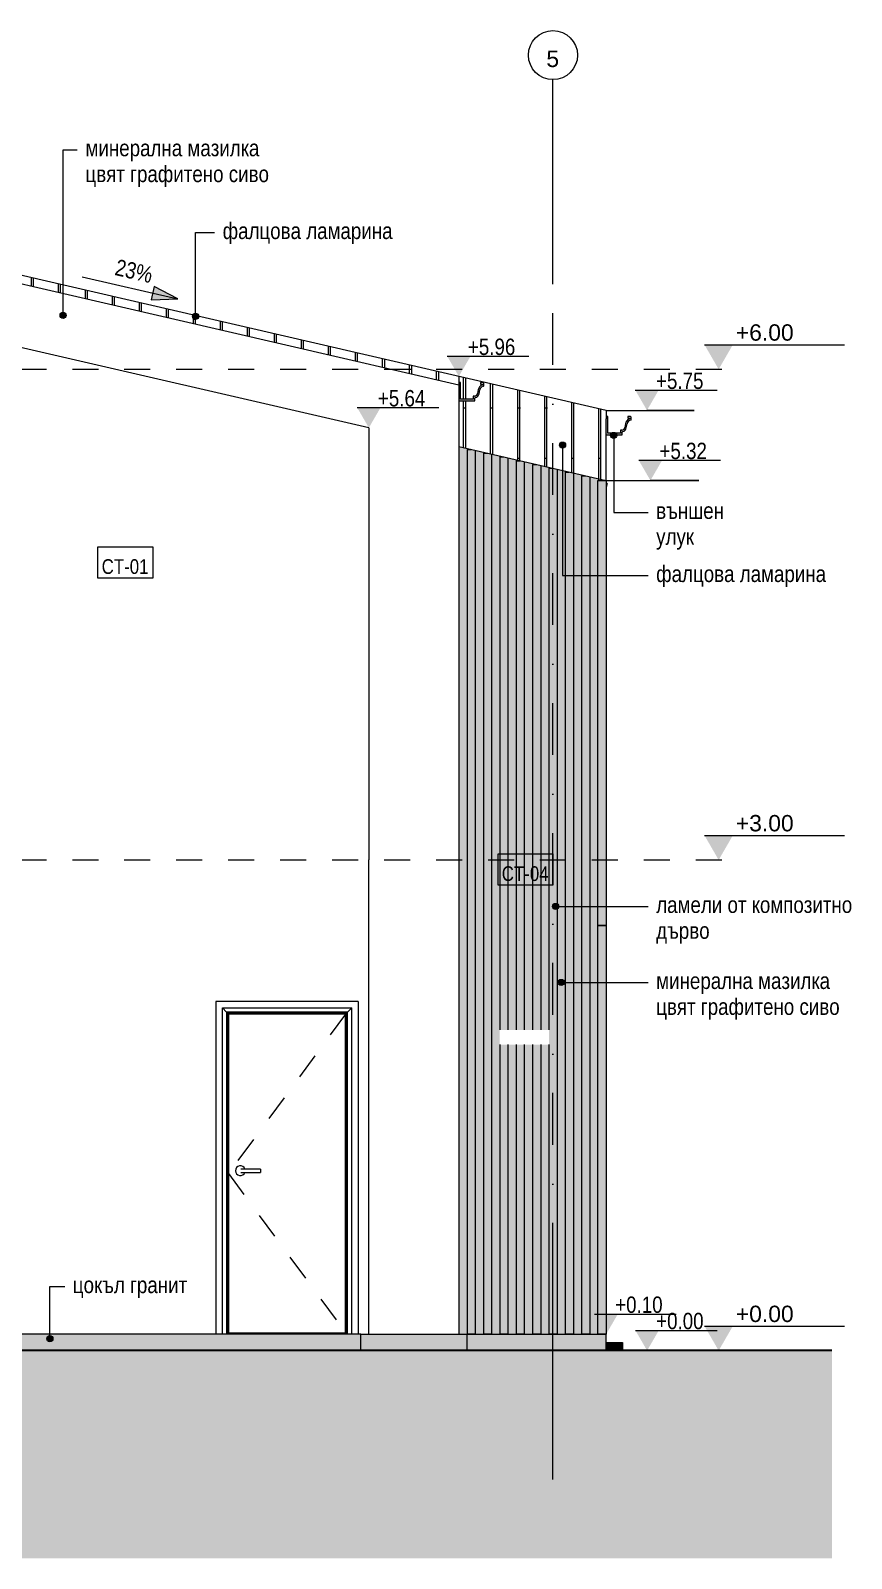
# Model space of a CAD drawing. Header units: centimetres. Extents: x 17 to 1954, y -127 to 807.
# Drawn here: x 1452 to 1954, y -127 to 807 of the extents above; entities that cross this region are included whole.
import ezdxf

# ---------------------------------------------------------------- set-up
doc = ezdxf.new("R2010")
doc.units = ezdxf.units.CM
doc.linetypes.add('Dash', pattern=[31.75, 15.875, -15.875])
doc.linetypes.add('Dash dot', pattern=[79.375, 31.75, -23.8125, 0, -23.8125])
for name, color, linetype, lineweight in [('A-ANNO-NOTE', 7, 'Continuous', 9), ('A-DETL-GENF', 7, 'Continuous', 9), ('A-DETL-MBND', 7, 'Continuous', 9), ('A-DOOR', 7, 'Continuous', 9), ('A-DOOR-FRAM', 7, 'Continuous', 15), ('A-FLOR', 7, 'Continuous', 9), ('A-FLOR-LEVL', 7, 'Continuous', 9), ('A-FLOR-PATT', 7, 'Continuous', 9), ('A-GLAZ-CWMG', 7, 'Continuous', 9), ('A-ROOF', 7, 'Continuous', 9), ('A-ROOF-OTLN', 7, 'Continuous', 9), ('A-ROOF-PATT', 7, 'Continuous', 9), ('A-WALL', 7, 'Continuous', 9), ('A-WALL-IDEN', 7, 'Continuous', 9), ('A-WALL-PATT', 7, 'Continuous', 9), ('G-ANNO-DIMS', 7, 'Continuous', 9), ('G-ANNO-TEXT', 7, 'Continuous', 9), ('S-GRID', 7, 'Continuous', 9), ('S-GRID-IDEN', 7, 'Continuous', 9)]:
    doc.layers.add(name, color=color, linetype=linetype, lineweight=lineweight)
doc.layers.add('A-DETL', color=7, linetype='Continuous', lineweight=9, true_color=0x008000)
doc.styles.add('Arial', font='arial.ttf', dxfattribs={"height": 10})
doc.styles.add('Arial Narrow', font='ARIALN.TTF', dxfattribs={"height": 10})
doc.styles.add('Arial Narrow_1', font='ARIALN.TTF', dxfattribs={"height": 9})
doc.styles.add('Arial Narrow_2', font='ARIALN.TTF', dxfattribs={"height": 10})
pattern_1 = [(0, (16.51, 600), (16.51, 30.709), [0.8382, -15.672]), (90, (0, 600), (-16.51, 30.709), [30.709, 0]), (90, (1.27, 600), (-16.51, 30.709), [30.709, 0])]
pattern_2 = [(0, (1816.1, 300), (16.51, 30.709), [0.8382, -15.672]), (90, (1799.59, 300), (-16.51, 30.709), [30.709, 0]), (90, (1800.86, 300), (-16.51, 30.709), [30.709, 0])]

# ---------------------------------------------------------------- blocks, each defined once
blk = doc.blocks.new('Rectangular Mullion - TEC_LAMEL-1774102-ЮГ')
at = {"layer": 'A-GLAZ-CWMG', "true_color": 0xcfc6ba}
blk.add_hatch(color=9, dxfattribs=at).paths.add_polyline_path([(1792.77, 10), (1794.14, 10), (1794.14, 271.5), (1789.14, 271.5), (1789.14, 10)])
at = {"layer": 'A-GLAZ-CWMG'}
for p, q in [((1789.14, 271.5), (1789.14, 10)), ((1794.14, 271.5), (1794.14, 10)), ((1794.14, 10), (1789.14, 10))]:
    blk.add_line(p, q, dxfattribs=at)
blk = doc.blocks.new('Rectangular Mullion - TEC_LAMEL-V14-ЮГ')
at = {"layer": 'A-GLAZ-CWMG', "true_color": 0xcfc6ba}
blk.add_hatch(color=9, dxfattribs=at).paths.add_polyline_path([(1769.14, 10), (1774.14, 10), (1774.14, 271.5), (1769.14, 271.5), (1769.14, 14.49)])
at = {"layer": 'A-GLAZ-CWMG'}
for p, q in [((1769.14, 271.5), (1769.14, 196.07)), ((1774.14, 271.5), (1774.14, 10)), ((1769.14, 187.07), (1769.14, 10)), ((1774.14, 10), (1769.14, 10))]:
    blk.add_line(p, q, dxfattribs=at)
blk = doc.blocks.new('Rectangular Mullion - TEC_LAMEL-V15-ЮГ')
at = {"layer": 'A-GLAZ-CWMG', "true_color": 0xcfc6ba}
h = blk.add_hatch(color=9, dxfattribs=at)
h.paths.add_polyline_path([(1762.91, 10), (1764.14, 10), (1764.14, 187.07), (1759.14, 187.07), (1759.14, 10)])
h.paths.add_polyline_path([(1762.91, 196.07), (1764.14, 196.07), (1764.14, 271.5), (1759.14, 271.5), (1759.14, 196.07)])
at = {"layer": 'A-GLAZ-CWMG'}
for p, q in [((1759.14, 271.5), (1759.14, 196.07)), ((1764.14, 271.5), (1764.14, 196.07)), ((1759.14, 187.07), (1759.14, 10)), ((1764.14, 187.07), (1764.14, 10)), ((1764.14, 10), (1759.14, 10))]:
    blk.add_line(p, q, dxfattribs=at)
blk = doc.blocks.new('Rectangular Mullion - TEC_LAMEL-2372546-ЮГ')
at = {"layer": 'A-GLAZ-CWMG', "true_color": 0xcfc6ba}
blk.add_hatch(color=9, dxfattribs=at).paths.add_polyline_path([(1794.14, 271.5), (1794.14, 534.31), (1791.64, 534.89), (1789.14, 534.89), (1789.14, 271.5), (1792.77, 271.5)])
at = {"layer": 'A-GLAZ-CWMG'}
for p, q in [((1789.14, 534.89), (1791.64, 534.89)), ((1789.14, 534.89), (1789.14, 271.5)), ((1794.14, 534.31), (1794.14, 271.5))]:
    blk.add_line(p, q, dxfattribs=at)
blk = doc.blocks.new('Rectangular Mullion - TEC_LAMEL-2372547-ЮГ')
at = {"layer": 'A-GLAZ-CWMG', "true_color": 0xcfc6ba}
blk.add_hatch(color=9, dxfattribs=at).paths.add_polyline_path([(1779.14, 271.5), (1784.14, 271.5), (1784.14, 536.62), (1781.64, 537.19), (1779.14, 537.19), (1779.14, 281.85)])
at = {"layer": 'A-GLAZ-CWMG'}
for p, q in [((1779.14, 537.19), (1781.64, 537.19)), ((1779.14, 537.19), (1779.14, 271.5)), ((1784.14, 536.62), (1784.14, 271.5))]:
    blk.add_line(p, q, dxfattribs=at)
blk = doc.blocks.new('Rectangular Mullion - TEC_LAMEL-2372548-ЮГ')
at = {"layer": 'A-GLAZ-CWMG', "true_color": 0xcfc6ba}
blk.add_hatch(color=9, dxfattribs=at).paths.add_polyline_path([(1769.14, 271.5), (1774.14, 271.5), (1774.14, 538.93), (1771.64, 539.5), (1769.14, 539.5), (1769.14, 281.85)])
at = {"layer": 'A-GLAZ-CWMG'}
for p, q in [((1769.14, 539.5), (1771.64, 539.5)), ((1769.14, 539.5), (1769.14, 271.5)), ((1774.14, 538.93), (1774.14, 271.5))]:
    blk.add_line(p, q, dxfattribs=at)
blk = doc.blocks.new('Rectangular Mullion - TEC_LAMEL-2372549-ЮГ')
at = {"layer": 'A-GLAZ-CWMG', "true_color": 0xcfc6ba}
blk.add_hatch(color=9, dxfattribs=at).paths.add_polyline_path([(1759.14, 271.5), (1764.14, 271.5), (1764.14, 541.23), (1761.64, 541.81), (1759.14, 541.81), (1759.14, 273.99)])
at = {"layer": 'A-GLAZ-CWMG'}
for p, q in [((1759.14, 541.81), (1761.64, 541.81)), ((1759.14, 541.81), (1759.14, 271.5)), ((1764.14, 541.23), (1764.14, 271.5))]:
    blk.add_line(p, q, dxfattribs=at)
blk = doc.blocks.new('Rectangular Mullion - TEC_LAMEL-2372550-ЮГ')
at = {"layer": 'A-GLAZ-CWMG', "true_color": 0xcfc6ba}
blk.add_hatch(color=9, dxfattribs=at).paths.add_polyline_path([(1749.14, 271.5), (1754.14, 271.5), (1754.14, 543.54), (1751.64, 544.12), (1749.14, 544.12), (1749.14, 273.99)])
at = {"layer": 'A-GLAZ-CWMG'}
for p, q in [((1749.14, 544.12), (1751.64, 544.12)), ((1749.14, 544.12), (1749.14, 271.5)), ((1754.14, 543.54), (1754.14, 271.5))]:
    blk.add_line(p, q, dxfattribs=at)
blk = doc.blocks.new('Rectangular Mullion - TEC_LAMEL-2372551-ЮГ')
at = {"layer": 'A-GLAZ-CWMG', "true_color": 0xcfc6ba}
blk.add_hatch(color=9, dxfattribs=at).paths.add_polyline_path([(1739.14, 271.5), (1744.14, 271.5), (1744.14, 545.85), (1741.64, 546.43), (1739.14, 546.43), (1739.14, 281.85)])
at = {"layer": 'A-GLAZ-CWMG'}
for p, q in [((1739.14, 546.43), (1741.64, 546.43)), ((1739.14, 546.43), (1739.14, 271.5)), ((1744.14, 545.85), (1744.14, 271.5))]:
    blk.add_line(p, q, dxfattribs=at)
blk = doc.blocks.new('Rectangular Mullion - TEC_LAMEL-2372552-ЮГ')
at = {"layer": 'A-GLAZ-CWMG', "true_color": 0xcfc6ba}
blk.add_hatch(color=9, dxfattribs=at).paths.add_polyline_path([(1734.14, 271.5), (1734.14, 548.16), (1731.64, 548.74), (1729.14, 548.74), (1729.14, 271.5), (1733.05, 271.5)])
at = {"layer": 'A-GLAZ-CWMG'}
for p, q in [((1729.14, 548.74), (1731.64, 548.74)), ((1729.14, 548.74), (1729.14, 271.5)), ((1734.14, 548.16), (1734.14, 271.5))]:
    blk.add_line(p, q, dxfattribs=at)
blk = doc.blocks.new('TEC_DOOR-INT - 80x200-2358331-ЮГ')
at = {"layer": 'A-DOOR'}
for p, q in [((1565.64, 213.5), (1565.64, 10)), ((1652.64, 213.5), (1565.64, 213.5)), ((1569.64, 10), (1569.64, 209.5)), ((1569.64, 209.5), (1648.64, 209.5)), ((1572.24, 206.9), (1569.64, 209.5)), ((1572.24, 206.9), (1572.24, 10)), ((1646.04, 206.9), (1572.24, 206.9)), ((1572.64, 206.5), (1572.64, 10)), ((1645.64, 206.5), (1572.64, 206.5)), ((1645.64, 10), (1645.64, 206.5)), ((1648.64, 209.5), (1646.04, 206.9)), ((1646.04, 10), (1646.04, 206.9)), ((1648.64, 10), (1648.64, 209.5)), ((1652.64, 213.5), (1652.64, 10)), ((1592.84, 111), (1582.34, 111)), ((1582.34, 109), (1592.84, 109)), ((1592.84, 111), (1592.84, 110)), ((1592.84, 110), (1592.84, 109))]:
    blk.add_line(p, q, dxfattribs=at)
at = {"layer": 'A-DOOR', "linetype": 'Dash'}
for p, q in [((1644.94, 205.8), (1573.34, 108.3)), ((1573.34, 108.3), (1644.94, 10.8))]:
    blk.add_line(p, q, dxfattribs=at)
at = {"layer": 'A-DOOR', "lineweight": 15}
for p, q in [((1573.34, 205.8), (1573.34, 10.8)), ((1644.94, 205.8), (1573.34, 205.8)), ((1644.94, 10.8), (1644.94, 205.8)), ((1573.34, 10.8), (1644.94, 10.8))]:
    blk.add_line(p, q, dxfattribs=at)
at = {"layer": 'A-DOOR', "flags": 128}
for points in [[(1582.34, 111), (1582.28, 111), (1582.22, 111), (1582.16, 111), (1582.1, 111), (1582.05, 111), (1581.99, 111), (1581.93, 111), (1581.87, 111), (1581.82, 111), (1581.76, 111), (1581.7, 111), (1581.65, 111), (1581.6, 111), (1581.55, 111), (1581.5, 111), (1581.45, 111), (1581.4, 111), (1581.35, 111), (1581.31, 111), (1581.27, 111), (1581.23, 111), (1581.19, 111), (1581.15, 111), (1581.11, 111), (1581.08, 111), (1581.05, 111), (1581.02, 111), (1580.99, 111), (1580.97, 111), (1580.95, 111), (1580.92, 111), (1580.91, 111), (1580.89, 111), (1580.88, 111), (1580.87, 111), (1580.86, 111), (1580.85, 111), (1580.85, 111), (1580.84, 111)], [(1580.84, 109), (1580.84, 109), (1580.85, 109), (1580.85, 109), (1580.86, 109), (1580.87, 109), (1580.89, 109), (1580.9, 109), (1580.92, 109), (1580.94, 109), (1580.96, 109), (1580.99, 109), (1581.01, 109), (1581.04, 109), (1581.07, 109), (1581.11, 109), (1581.14, 109), (1581.18, 109), (1581.22, 109), (1581.26, 109), (1581.3, 109), (1581.34, 109), (1581.39, 109), (1581.43, 109), (1581.48, 109), (1581.53, 109), (1581.58, 109), (1581.64, 109), (1581.69, 109), (1581.74, 109), (1581.8, 109), (1581.86, 109), (1581.91, 109), (1581.97, 109), (1582.03, 109), (1582.09, 109), (1582.15, 109), (1582.21, 109), (1582.27, 109), (1582.33, 109), (1582.34, 109)]]:
    blk.add_lwpolyline(points, dxfattribs=at)
at = {"layer": 'A-DOOR'}
for start, end in [(19.63434, 180), (180, 340.43675)]:
    blk.add_arc((1580.59, 110), 3, start, end, dxfattribs=at)
for points, knots in [([(1572.64, 206.5), (1572.64, 206.51), (1572.61, 206.53), (1572.56, 206.58), (1572.5, 206.64), (1572.4, 206.74), (1572.3, 206.85), (1572.24, 206.9)], [-1, -1, -1, -1, -0.75, -0.625, -0.5, -0.25, 0, 0, 0, 0]), ([(1646.04, 206.9), (1645.99, 206.85), (1645.89, 206.75), (1645.79, 206.64), (1645.72, 206.58), (1645.67, 206.53), (1645.65, 206.51), (1645.64, 206.5)], [0, 0, 0, 0, 0.25, 0.5, 0.625, 0.75, 1, 1, 1, 1])]:
    blk.add_open_spline(points, degree=3, knots=knots, dxfattribs=at)
at = {"layer": 'A-DOOR-FRAM'}
for p, q in [((1573.14, 206), (1573.14, 10)), ((1645.14, 206), (1573.14, 206)), ((1645.14, 206), (1645.14, 10)), ((1575.04, 10), (1575.04, 10.8)), ((1643.24, 10.8), (1643.24, 10))]:
    blk.add_line(p, q, dxfattribs=at)
blk = doc.blocks.new('Rectangular Mullion - TEC_LAMEL-2472078-ЮГ')
at = {"layer": 'A-GLAZ-CWMG', "true_color": 0xcfc6ba}
blk.add_hatch(color=9, dxfattribs=at).paths.add_polyline_path([(1804.14, 527.68), (1804.71, 530.12), (1804.14, 530.25), (1804.14, 529.56)])
at = {"layer": 'A-GLAZ-CWMG'}
for q in [(1804.14, 530.25), (1804.14, 527.68)]:
    blk.add_line((1804.71, 530.12), q, dxfattribs=at)
blk = doc.blocks.new('Rectangular Mullion - TEC_LAMEL-V16-ЮГ')
at = {"layer": 'A-GLAZ-CWMG', "true_color": 0xcfc6ba}
blk.add_hatch(color=9, dxfattribs=at).paths.add_polyline_path([(1719.14, 10), (1724.14, 10), (1724.14, 271.5), (1719.14, 271.5), (1719.14, 14.49)])
at = {"layer": 'A-GLAZ-CWMG'}
for p, q in [((1719.14, 271.5), (1719.14, 10)), ((1724.14, 271.5), (1724.14, 10)), ((1724.14, 10), (1719.14, 10))]:
    blk.add_line(p, q, dxfattribs=at)
blk = doc.blocks.new('Rectangular Mullion - TEC_LAMEL-2372553-ЮГ')
at = {"layer": 'A-GLAZ-CWMG', "true_color": 0xcfc6ba}
blk.add_hatch(color=9, dxfattribs=at).paths.add_polyline_path([(1719.14, 271.5), (1724.14, 271.5), (1724.14, 550.47), (1721.64, 551.05), (1719.14, 551.05), (1719.14, 281.85)])
at = {"layer": 'A-GLAZ-CWMG'}
for p, q in [((1719.14, 551.05), (1721.64, 551.05)), ((1719.14, 551.05), (1719.14, 271.5)), ((1724.14, 550.47), (1724.14, 271.5))]:
    blk.add_line(p, q, dxfattribs=at)
blk = doc.blocks.new('Rectangular Mullion - TEC_LAMEL-2326023-ЮГ')
at = {"layer": 'A-GLAZ-CWMG', "true_color": 0xcfc6ba}
blk.add_hatch(color=9, dxfattribs=at).paths.add_polyline_path([(1800.24, 10), (1804.14, 10), (1804.14, 260), (1799.14, 260), (1799.14, 10)])
at = {"layer": 'A-GLAZ-CWMG'}
for p, q in [((1799.14, 260), (1804.14, 260)), ((1799.14, 10), (1799.14, 260)), ((1804.14, 260), (1804.14, 10)), ((1804.14, 10), (1799.14, 10))]:
    blk.add_line(p, q, dxfattribs=at)
blk = doc.blocks.new('Rectangular Mullion - TEC_LAMEL-2372659-ЮГ')
at = {"layer": 'A-GLAZ-CWMG', "true_color": 0xcfc6ba}
blk.add_hatch(color=9, dxfattribs=at).paths.add_polyline_path([(1804.14, 260), (1804.14, 532), (1799.14, 532), (1799.14, 260), (1800.24, 260)])
at = {"layer": 'A-GLAZ-CWMG'}
for p, q in [((1799.14, 260), (1799.14, 532)), ((1804.14, 532), (1804.14, 260)), ((1804.14, 260), (1799.14, 260))]:
    blk.add_line(p, q, dxfattribs=at)
blk = doc.blocks.new('Walls 1 - Walls 1-2437727-ЮГ')
at = {"layer": 'A-WALL-PATT', "true_color": 0xebebeb}
blk.add_hatch(color=7, dxfattribs=at).paths.add_polyline_path([(1719.14, 0), (1719.14, 10), (1654.14, 10), (1654.14, 0), (1718.12, 0)])
at = {"layer": 'A-WALL'}
for p, q in [((1654.14, 10), (1719.14, 10)), ((1654.14, 0), (1654.14, 10)), ((1719.14, 0), (1719.14, 10))]:
    blk.add_line(p, q, dxfattribs=at)
blk = doc.blocks.new('Level - w_ name-271244-ЮГ')
at = {"layer": 'A-FLOR-LEVL'}
blk.add_hatch(color=256, dxfattribs=at).paths.add_polyline_path([(1864.24, 15), (1881.56, 15), (1872.9, 0)])
blk.add_line((1864.24, 15), (1949.82, 15), dxfattribs=at)
blk = doc.blocks.new('Grid - TEC_GRID_CIRCLE-145857-ЮГ')
at = {"layer": 'S-GRID-IDEN'}
blk.add_circle((696.64, 792.09), 15, dxfattribs=at)
blk = doc.blocks.new('Spot Elevations - ELEVATION_PROJECT-150941-ЮГ')
at = {"layer": 'A-ANNO-NOTE'}
blk.add_hatch(color=256, dxfattribs=at).paths.add_polyline_path([(772.59, 642.39), (786.9, 642.39), (779.74, 630)])
blk.add_line((772.59, 642.39), (822.59, 642.39), dxfattribs=at)

msp = doc.modelspace()

# ---------------------------------------------------------------- hatches: boundary and pattern name
at = {"layer": 'A-DETL-GENF'}
h = msp.add_hatch(dxfattribs=at)
h.set_pattern_fill('FP3_42', color=256, style=0, pattern_type=2)
h.set_pattern_definition([(0, (1749.77, 0), (19.05, 19.05), [19.05, -19.05]), (0, (1749.77, 7.144), (19.05, 19.05), [19.05, -19.05]), (0, (1749.77, 14.287), (19.05, 19.05), [19.05, -19.05]), (90, (1752.151, 16.669), (-19.05, 19.05), [19.05, -19.05]), (90, (1759.295, 16.669), (-19.05, 19.05), [19.05, -19.05]), (90, (1766.438, 16.669), (-19.05, 19.05), [19.05, -19.05])])
h.paths.add_polyline_path([(30.95, -127.06), (1942.08, -127.06), (1942.08, 0), (30.95, 0), (30.95, -1.24)])
at = {"layer": 'A-FLOR-PATT', "lineweight": 5, "true_color": 0xebebeb}
msp.add_hatch(color=7, dxfattribs=at).paths.add_polyline_path([(1804.14, 0), (1814.14, 0), (1814.14, 5), (1804.14, 5)])
at = {"layer": 'A-ROOF-PATT', "true_color": 0x8b8b8b}
h = msp.add_hatch(dxfattribs=at)
h.set_pattern_fill('FP3_32', color=252, style=0, pattern_type=2)
h.set_pattern_definition(pattern_1)
h.paths.add_polyline_path([(1714.14, 590.52), (1714.14, 595.66), (1324.14, 685.69), (1324.14, 680.56), (1703.19, 593.05)])
h = msp.add_hatch(dxfattribs=at)
h.set_pattern_fill('FP3_32', color=252, style=0, pattern_type=2)
h.set_pattern_definition(pattern_1)
h.paths.add_polyline_path([(1804.14, 569.75), (1804.14, 574.88), (1714.14, 595.66), (1714.14, 591.85), (1715.14, 591.85), (1715.14, 590.29), (1726.05, 587.78), (1726.29, 588.54), (1726.62, 589.13), (1727.14, 589.73), (1727.66, 590.16), (1728.38, 590.52), (1728.38, 590.85), (1727.43, 590.85), (1727.43, 591.85), (1729.19, 591.84), (1729.38, 591.59), (1729.38, 589.9), (1729.18, 589.7), (1728.38, 589.4), (1727.85, 589.02), (1727.42, 588.54), (1727.14, 588.02), (1727.02, 587.55), (1792.77, 572.37)])
at = {"layer": 'A-ROOF-PATT', "true_color": 0xc0c0c0}
msp.add_hatch(color=9, dxfattribs=at).paths.add_polyline_path([(1723.78, 580.66), (1723.98, 580.86), (1724.01, 582.49), (1724.18, 582.66), (1724.91, 582.89), (1725.5, 583.25), (1725.97, 583.76), (1726.3, 584.36), (1726.47, 585.02), (1727.14, 588.02), (1727.47, 588.62), (1727.95, 589.13), (1728.53, 589.49), (1729.18, 589.7), (1729.38, 589.9), (1729.38, 591.59), (1729.12, 591.85), (1727.43, 591.85), (1727.43, 590.85), (1728.38, 590.85), (1728.38, 590.51), (1727.66, 590.16), (1727.04, 589.65), (1726.54, 589.02), (1726.18, 588.31), (1725.98, 587.53), (1725.39, 584.77), (1725.2, 584.4), (1724.92, 584.08), (1724.58, 583.84), (1724.18, 583.69), (1723.76, 583.63), (1722.98, 583.63), (1722.98, 581.66), (1715.14, 581.66), (1715.14, 591.85), (1714.14, 591.85), (1714.14, 580.66)])
at = {"layer": 'A-ROOF-PATT', "lineweight": 5, "true_color": 0xc0c0c0}
msp.add_hatch(color=9, dxfattribs=at).paths.add_polyline_path([(1813.78, 559.88), (1813.98, 560.08), (1814.01, 561.72), (1814.18, 561.88), (1814.91, 562.11), (1815.5, 562.48), (1815.97, 562.98), (1816.3, 563.58), (1816.62, 564.95), (1817.14, 567.24), (1817.47, 567.85), (1817.95, 568.35), (1818.53, 568.71), (1819.18, 568.92), (1819.38, 569.12), (1819.38, 570.81), (1819.12, 571.07), (1817.43, 571.07), (1817.43, 570.07), (1818.38, 570.07), (1818.38, 569.74), (1817.66, 569.38), (1817.04, 568.87), (1816.54, 568.25), (1816.18, 567.53), (1815.98, 566.75), (1815.39, 564), (1815.2, 563.62), (1814.92, 563.3), (1814.58, 563.06), (1814.18, 562.91), (1813.76, 562.86), (1812.98, 562.86), (1812.98, 560.88), (1805.14, 560.88), (1805.14, 571.07), (1804.14, 571.07), (1804.14, 559.88), (1807.7, 559.88)])
at = {"layer": 'A-WALL-PATT', "true_color": 0x8b8b8b}
h = msp.add_hatch(dxfattribs=at)
h.set_pattern_fill('FP3_41', color=252, style=0, pattern_type=2)
h.set_pattern_definition(pattern_2)
h.paths.add_polyline_path([(1804.14, 532), (1804.14, 569.75), (1727.02, 587.55), (1726.97, 587.36), (1726.3, 584.36), (1725.97, 583.76), (1725.49, 583.25), (1724.91, 582.89), (1724.05, 582.56), (1723.98, 582.42), (1723.98, 580.86), (1723.78, 580.66), (1714.14, 580.66), (1714.14, 552.78), (1800.24, 532.9)])
h.paths.add_polyline_path([(1715.14, 581.66), (1722.98, 581.66), (1722.98, 583.63), (1724.18, 583.69), (1724.58, 583.84), (1724.92, 584.08), (1725.2, 584.4), (1725.39, 584.77), (1726.05, 587.78), (1715.14, 590.29), (1715.14, 587.83)])
at = {"layer": 'A-WALL-PATT', "true_color": 0x787878}
h = msp.add_hatch(color=8, dxfattribs=at)
h.paths.add_polyline_path([(1759.14, 300), (1759.14, 542.39), (1754.14, 543.54), (1754.14, 300)])
h.paths.add_polyline_path([(1714.14, 300), (1719.14, 300), (1719.14, 551.05), (1721.64, 551.05), (1714.14, 552.78), (1714.14, 308)])
h.paths.add_polyline_path([(1724.14, 300), (1729.14, 300), (1729.14, 548.74), (1731.64, 548.74), (1724.14, 550.47), (1724.14, 305.44)])
h.paths.add_polyline_path([(1739.14, 300), (1739.14, 546.43), (1741.64, 546.43), (1734.14, 548.16), (1734.14, 300)])
h.paths.add_polyline_path([(1744.14, 300), (1749.14, 300), (1749.14, 544.12), (1751.64, 544.12), (1744.14, 545.85), (1744.14, 313.31)])
at = {"layer": 'A-WALL-PATT', "lineweight": 5, "true_color": 0x787878}
h = msp.add_hatch(color=8, dxfattribs=at)
h.paths.add_polyline_path([(1769.14, 300), (1769.14, 539.5), (1771.64, 539.5), (1764.14, 541.23), (1764.14, 300)])
h.paths.add_polyline_path([(1774.14, 300), (1779.14, 300), (1779.14, 537.19), (1781.64, 537.19), (1774.14, 538.93), (1774.14, 313.31)])
h.paths.add_polyline_path([(1784.14, 300), (1789.14, 300), (1789.14, 534.89), (1791.64, 534.89), (1784.14, 536.62), (1784.14, 313.31)])
h.paths.add_polyline_path([(1794.14, 300), (1799.14, 300), (1799.14, 533.15), (1794.14, 534.31), (1794.14, 305.44)])
h.paths.add_polyline_path([(1759.14, 541.81), (1761.64, 541.81), (1759.14, 542.39)])
at = {"layer": 'A-WALL-PATT', "true_color": 0x8b8b8b}
h = msp.add_hatch(dxfattribs=at)
h.set_pattern_fill('FP3_41', color=252, style=0, pattern_type=2)
h.set_pattern_definition(pattern_2)
h.paths.add_polyline_path([(1804.14, 532), (1804.14, 549.93), (1799.14, 549.93), (1799.14, 532), (1800.24, 532)])
at = {"layer": 'A-WALL-PATT', "lineweight": 5, "true_color": 0x787878}
h = msp.add_hatch(color=8, dxfattribs=at)
h.paths.add_polyline_path([(1714.14, 10), (1719.14, 10), (1719.14, 300), (1714.14, 300), (1714.14, 14.49)])
h.paths.add_polyline_path([(1724.14, 10), (1729.14, 10), (1729.14, 300), (1724.14, 300), (1724.14, 14.49)])
h.paths.add_polyline_path([(1799.14, 10), (1799.14, 300), (1794.14, 300), (1794.14, 10)])
h.paths.add_polyline_path([(1789.14, 10), (1789.14, 300), (1784.14, 300), (1784.14, 10), (1785.31, 10)])
h.paths.add_polyline_path([(1734.14, 10), (1739.14, 10), (1739.14, 300), (1734.14, 300), (1734.14, 30.21)])
h.paths.add_polyline_path([(1744.14, 10), (1749.14, 10), (1749.14, 187.07), (1744.14, 187.07), (1744.14, 30.21)])
h.paths.add_polyline_path([(1754.14, 10), (1759.14, 10), (1759.14, 187.07), (1754.14, 187.07), (1754.14, 30.21)])
h.paths.add_polyline_path([(1779.14, 10), (1779.14, 300), (1774.14, 300), (1774.14, 10), (1777.84, 10)])
h.paths.add_polyline_path([(1769.14, 10), (1769.14, 187.07), (1764.14, 187.07), (1764.14, 10)])
h.paths.add_polyline_path([(1749.14, 196.07), (1749.14, 300), (1744.14, 300), (1744.14, 196.07)])
h.paths.add_polyline_path([(1764.14, 196.07), (1769.14, 196.07), (1769.14, 300), (1764.14, 300), (1764.14, 203.21)])
h.paths.add_polyline_path([(1759.14, 196.07), (1759.14, 300), (1754.14, 300), (1754.14, 196.07)])
at = {"layer": 'A-WALL-PATT', "lineweight": 5, "true_color": 0xebebeb}
for points in [[(1285.13, 0), (1654.14, 0), (1654.14, 10), (964.14, 10), (964.14, 0), (1270.2, 0)], [(1733.05, 0), (1804.14, 0), (1804.14, 10), (1719.14, 10), (1719.14, 0)]]:
    msp.add_hatch(color=7, dxfattribs=at).paths.add_polyline_path(points)
at = {"layer": 'G-ANNO-DIMS'}
msp.add_hatch(color=256, dxfattribs=at).paths.add_polyline_path([(1542.48, 642.99), (1527.97, 650.7), (1526.05, 642.41)])
at = {"layer": 'G-ANNO-TEXT'}
h = msp.add_hatch(color=256, dxfattribs=at)
edge = h.paths.add_edge_path()
edge.add_arc((1472.3, 632.9), 1.88, 0, 360)
h = msp.add_hatch(color=256, dxfattribs=at)
edge = h.paths.add_edge_path()
edge.add_arc((1553.22, 632.38), 1.88, 0, 360)
h = msp.add_hatch(color=256, dxfattribs=at)
edge = h.paths.add_edge_path()
edge.add_arc((1808.77, 559.54), 1.88, 0, 360)
h = msp.add_hatch(color=256, dxfattribs=at)
edge = h.paths.add_edge_path()
edge.add_arc((1777.48, 553.64), 1.88, 0, 360)
h = msp.add_hatch(color=256, dxfattribs=at)
edge = h.paths.add_edge_path()
edge.add_arc((1773.2, 271.59), 1.88, 0, 360)
h = msp.add_hatch(color=256, dxfattribs=at)
edge = h.paths.add_edge_path()
edge.add_arc((1776.66, 225.09), 1.88, 0, 360)
h = msp.add_hatch(color=256, dxfattribs=at)
edge = h.paths.add_edge_path()
edge.add_arc((1464.19, 7.27), 1.88, 0, 360)

# ---------------------------------------------------------------- linework, layer by layer
at = {"layer": 'A-DETL', "color": 7, "lineweight": 30}
msp.add_line((1942.08, 0), (30.95, 0), dxfattribs=at)
at = {"layer": 'A-DETL-MBND'}
msp.add_line((1659.14, 564.22), (1659.14, 300), dxfattribs=at)
at = {"layer": 'A-FLOR'}
for p, q in [((1804.14, 5), (1814.14, 5)), ((1814.14, 5), (1814.14, 0))]:
    msp.add_line(p, q, dxfattribs=at)
at = {"layer": 'A-FLOR-LEVL', "linetype": 'Dash'}
for p, q in [((17.46, 600), (1881.56, 600)), ((17.46, 300), (1881.56, 300)), ((17.46, 0), (1881.56, 0))]:
    msp.add_line(p, q, dxfattribs=at)
at = {"layer": 'A-ROOF'}
for p, q in [((1804.14, 574.88), (1324.14, 685.69)), ((1324.14, 680.56), (1714.14, 590.52)), ((1659.14, 564.22), (1324.14, 641.56)), ((1714.14, 595.66), (1714.14, 575.13)), ((1804.14, 574.88), (1804.14, 571.07))]:
    msp.add_line(p, q, dxfattribs=at)
at = {"layer": 'A-ROOF-OTLN'}
for p, q in [((1715.14, 591.85), (1714.14, 591.85)), ((1715.14, 581.66), (1715.14, 591.85)), ((1729.12, 591.85), (1727.43, 591.85)), ((1727.43, 591.85), (1727.43, 590.85)), ((1727.43, 590.85), (1728.38, 590.85)), ((1728.38, 590.85), (1728.38, 590.51)), ((1729.38, 589.9), (1729.38, 591.59)), ((1714.14, 580.66), (1723.78, 580.66)), ((1722.98, 581.66), (1715.14, 581.66)), ((1723.76, 583.63), (1722.98, 583.63)), ((1722.98, 583.63), (1722.98, 581.66)), ((1723.98, 580.86), (1723.98, 582.42)), ((1725.98, 587.53), (1725.49, 585.19)), ((1726.47, 585.02), (1726.97, 587.36)), ((1805.14, 571.07), (1804.14, 571.07)), ((1804.14, 571.07), (1804.14, 569.75)), ((1805.14, 560.88), (1805.14, 571.07)), ((1819.12, 571.07), (1817.43, 571.07)), ((1817.43, 571.07), (1817.43, 570.07)), ((1817.43, 570.07), (1818.38, 570.07)), ((1818.38, 570.07), (1818.38, 569.74)), ((1819.38, 569.12), (1819.38, 570.81)), ((1812.98, 560.88), (1805.14, 560.88)), ((1813.76, 562.86), (1812.98, 562.86)), ((1812.98, 562.86), (1812.98, 560.88)), ((1813.98, 560.08), (1813.98, 561.64)), ((1815.98, 566.75), (1815.49, 564.41)), ((1816.47, 564.25), (1816.97, 566.58)), ((1804.14, 559.88), (1813.78, 559.88))]:
    msp.add_line(p, q, dxfattribs=at)
for centre, radius, start, end in [((1729.68, 587.01), 3.73, 110.32225, 172.11681), ((1729.68, 587.01), 2.73, 100.46368, 172.80947), ((1729.12, 591.59), 0.261, 0, 90), ((1729.18, 589.9), 0.2, 270, 0), ((1729.18, 589.9), 0.2, 270, 0), ((1729.12, 591.59), 0.261, 0, 75), ((1723.76, 585.37), 1.73, 270, 354.0375), ((1723.78, 580.86), 0.2, 270, 0), ((1723.78, 580.86), 0.2, 270, 0), ((1724.31, 582.35), 0.333, 98.74106, 168.05335), ((1723.76, 585.37), 2.73, 280.46368, 352.80947), ((1819.12, 570.81), 0.261, 0, 90), ((1819.12, 570.81), 0.261, 0, 75), ((1819.12, 570.81), 0.261, 0, 75), ((1819.12, 570.81), 0.261, 0, 75), ((1813.76, 564.59), 1.73, 270, 354.0375), ((1814.31, 561.57), 0.333, 98.74106, 168.05335), ((1813.76, 564.59), 2.73, 280.46368, 352.80947), ((1819.68, 566.24), 3.73, 110.32225, 172.11681), ((1819.68, 566.24), 2.73, 100.46368, 172.80947), ((1819.18, 569.12), 0.2, 270, 0), ((1819.18, 569.12), 0.2, 270, 0), ((1819.18, 569.12), 0.2, 270, 0), ((1819.18, 569.12), 0.2, 270, 0), ((1813.78, 560.08), 0.2, 270, 0), ((1813.78, 560.08), 0.2, 270, 0), ((1813.78, 560.08), 0.2, 270, 0), ((1813.78, 560.08), 0.2, 270, 0)]:
    msp.add_arc(centre, radius, start, end, dxfattribs=at)
at = {"layer": 'A-WALL'}
for p, q in [((1714.14, 575.13), (1714.14, 10)), ((1804.14, 532), (1804.14, 569.75)), ((1714.14, 552.78), (1804.14, 532)), ((1799.14, 532), (1804.14, 532)), ((1659.14, 10), (1659.14, 300)), ((1654.14, 10), (964.14, 10)), ((1719.14, 10), (1804.14, 10)), ((1804.14, 0), (1804.14, 10))]:
    msp.add_line(p, q, dxfattribs=at)
at = {"layer": 'A-WALL-IDEN', "flags": 128}
for points in [[(1493.61, 491.51), (1527.06, 491.51), (1527.06, 472.31), (1493.61, 472.31)], [(1738.11, 303.77), (1771.56, 303.77), (1771.56, 284.57), (1738.11, 284.57)]]:
    msp.add_lwpolyline(points, close=True, dxfattribs=at)
at = {"layer": 'G-ANNO-DIMS'}
for p, q in [((1484.01, 656.48), (1542.48, 642.99)), ((1527.97, 650.7), (1526.05, 642.41)), ((1542.48, 642.99), (1527.97, 650.7)), ((1526.05, 642.41), (1542.48, 642.99)), ((1804.14, 574.88), (1857.84, 574.88)), ((1857.84, 574.88), (1829.09, 574.88)), ((1804.14, 532), (1860.74, 532)), ((1860.74, 532), (1831.2, 532))]:
    msp.add_line(p, q, dxfattribs=at)
at = {"layer": 'G-ANNO-TEXT'}
for p, q in [((1472.3, 734.24), (1480.99, 734.24)), ((1472.3, 632.9), (1472.3, 734.24)), ((1553.22, 683.61), (1564.82, 683.61)), ((1553.22, 632.38), (1553.22, 683.61)), ((1777.48, 553.64), (1777.48, 473.91)), ((1808.77, 559.54), (1808.77, 512.5)), ((1808.77, 512.5), (1829.73, 512.5)), ((1777.48, 473.91), (1829.73, 473.91)), ((1773.2, 271.59), (1829.73, 271.59)), ((1776.66, 225.09), (1829.73, 225.09)), ((1464.19, 39.15), (1473.26, 39.15)), ((1464.19, 7.27), (1464.19, 39.15))]:
    msp.add_line(p, q, dxfattribs=at)
for centre in [(1472.3, 632.9), (1553.22, 632.38), (1808.77, 559.54), (1777.48, 553.64), (1773.2, 271.59), (1776.66, 225.09), (1464.19, 7.27)]:
    msp.add_circle(centre, 1.88, dxfattribs=at)
at = {"layer": 'S-GRID', "color": 1, "lineweight": 18, "true_color": 0xff0000}
for p, q in [((1771.64, 652.09), (1771.64, 777.09)), ((1771.64, -78.7), (1771.64, 46.3))]:
    msp.add_line(p, q, dxfattribs=at)
at = {"layer": 'S-GRID', "color": 1, "linetype": 'Dash dot', "lineweight": 18, "true_color": 0xff0000}
msp.add_line((1771.64, 46.3), (1771.64, 652.09), dxfattribs=at)

# ---------------------------------------------------------------- block references
at = {"layer": 'A-DOOR'}
msp.add_blockref('TEC_DOOR-INT - 80x200-2358331-ЮГ', (0, 0), dxfattribs=at)
at = {"layer": 'A-FLOR-LEVL'}
for p in [(0, 600), (0, 300), (0, 0)]:
    msp.add_blockref('Level - w_ name-271244-ЮГ', p, dxfattribs=at)
at = {"layer": 'A-GLAZ-CWMG'}
for name, p in [('Rectangular Mullion - TEC_LAMEL-2372553-ЮГ', (0, 0)), ('Rectangular Mullion - TEC_LAMEL-2372552-ЮГ', (0, 0)), ('Rectangular Mullion - TEC_LAMEL-2372551-ЮГ', (0, 0)), ('Rectangular Mullion - TEC_LAMEL-2372550-ЮГ', (0, 0)), ('Rectangular Mullion - TEC_LAMEL-2372549-ЮГ', (0, 0)), ('Rectangular Mullion - TEC_LAMEL-2372548-ЮГ', (0, 0)), ('Rectangular Mullion - TEC_LAMEL-2372547-ЮГ', (0, 0)), ('Rectangular Mullion - TEC_LAMEL-2372546-ЮГ', (0, 0)), ('Rectangular Mullion - TEC_LAMEL-2372659-ЮГ', (0, 0)), ('Rectangular Mullion - TEC_LAMEL-2472078-ЮГ', (0, 0)), ('Rectangular Mullion - TEC_LAMEL-V16-ЮГ', (0, 0)), ('Rectangular Mullion - TEC_LAMEL-1774102-ЮГ', (-60, 0)), ('Rectangular Mullion - TEC_LAMEL-V15-ЮГ', (-20, 0)), ('Rectangular Mullion - TEC_LAMEL-V15-ЮГ', (-10, 0)), ('Rectangular Mullion - TEC_LAMEL-V15-ЮГ', (0, 0)), ('Rectangular Mullion - TEC_LAMEL-V14-ЮГ', (0, 0)), ('Rectangular Mullion - TEC_LAMEL-1774102-ЮГ', (-10, 0)), ('Rectangular Mullion - TEC_LAMEL-1774102-ЮГ', (0, 0)), ('Rectangular Mullion - TEC_LAMEL-2326023-ЮГ', (0, 0))]:
    msp.add_blockref(name, p, dxfattribs=at)
at = {"layer": 'A-WALL'}
msp.add_blockref('Walls 1 - Walls 1-2437727-ЮГ', (0, 0), dxfattribs=at)
at = {"layer": 'G-ANNO-DIMS'}
for p in [(934.4, -34.34), (1049.35, -55.12), (879.4, -65.78), (1051.46, -98), (1024.4, -620), (1049.43, -630)]:
    msp.add_blockref('Spot Elevations - ELEVATION_PROJECT-150941-ЮГ', p, dxfattribs=at)
at = {"layer": 'S-GRID-IDEN'}
msp.add_blockref('Grid - TEC_GRID_CIRCLE-145857-ЮГ', (1075, 0), dxfattribs=at)

# ---------------------------------------------------------------- texts
at = {"layer": 'A-FLOR-LEVL', "char_height": 10, "width": 36.4, "attachment_point": 4, "line_spacing_factor": 0.936439, "style": 'Arial'}
for s, insert in [('\\pt5,10,15,20,25,30,35,40,45,50,55,60,65,70,75,80,85,90,95,100,105,110,115,120,125,130,135,140,145,150,155,160;+6.00', (1883.39, 622.41)), ('\\pt5,10,15,20,25,30,35,40,45,50,55,60,65,70,75,80,85,90,95,100,105,110,115,120,125,130,135,140,145,150,155,160;+3.00', (1883.39, 322.41)), ('\\pt5,10,15,20,25,30,35,40,45,50,55,60,65,70,75,80,85,90,95,100,105,110,115,120,125,130,135,140,145,150,155,160;+0.00', (1883.39, 22.41))]:
    msp.add_mtext(s, dxfattribs=dict(at, insert=insert))
at = {"layer": 'A-WALL-IDEN', "char_height": 9, "width": 28.45, "attachment_point": 5, "line_spacing_factor": 0.949189, "style": 'Arial Narrow_1'}
for s, insert in [('\\pt25.00002,50.00004,74.99997,99.99999,125.00001,150.00003,174.99996,199.99998,225,250.00002,275.00004,299.99997,324.99999,350.00001,375.00003,399.99996,424.99998,450,475.00002,500.00004,524.99997,549.99999,575.00001,600.00003,624.99996,649.99998,675,700.00002,725.00004,749.99997,774.99999,800.00001;СТ-01', (1510.16, 479.32)), ('\\pt25.00002,50.00004,74.99997,99.99999,125.00001,150.00003,174.99996,199.99998,225,250.00002,275.00004,299.99997,324.99999,350.00001,375.00003,399.99996,424.99998,450,475.00002,500.00004,524.99997,549.99999,575.00001,600.00003,624.99996,649.99998,675,700.00002,725.00004,749.99997,774.99999,800.00001;СТ-04', (1754.66, 291.58))]:
    msp.add_mtext(s, dxfattribs=dict(at, insert=insert))
at = {"layer": 'G-ANNO-DIMS', "insert": (1505.58, 667.5), "char_height": 10, "width": 27.5081, "attachment_point": 1, "rotation": 347, "line_spacing_factor": 0.974696, "style": 'Arial Narrow'}
msp.add_mtext('23%', dxfattribs=at)
at = {"layer": 'G-ANNO-DIMS', "char_height": 10, "width": 34.7536, "attachment_point": 1, "line_spacing_factor": 0.974696, "style": 'Arial Narrow'}
for s, insert in [('+5.96', (1719.66, 618.74)), ('+5.75', (1834.61, 597.96)), ('+5.64', (1664.66, 587.31)), ('+5.32', (1836.72, 555.09)), ('+0.10', (1809.66, 33.09)), ('+0.00', (1834.69, 23.09))]:
    msp.add_mtext(s, dxfattribs=dict(at, insert=insert))
at = {"layer": 'G-ANNO-TEXT', "char_height": 10, "attachment_point": 1, "line_spacing_factor": 0.949189, "style": 'Arial Narrow_2'}
for s, insert, width in [('\\pt15,30,45,60,75,90,105,120,135,150,165,180,195,210,225,240,255,270,285,300,315,330,345,360,375,390,405,420,435,450,465,480;минерална мазилка цвят графитено сиво', (1485.99, 740.25), 130.3), ('\\pt15,30,45,60,75,90,105,120,135,150,165,180,195,210,225,240,255,270,285,300,315,330,345,360,375,390,405,420,435,450,465,480;фалцова ламарина', (1569.82, 689.62), 106.8), ('\\pt15,30,45,60,75,90,105,120,135,150,165,180,195,210,225,240,255,270,285,300,315,330,345,360,375,390,405,420,435,450,465,480;външен улук', (1834.73, 518.51), 56.55), ('\\pt15,30,45,60,75,90,105,120,135,150,165,180,195,210,225,240,255,270,285,300,315,330,345,360,375,390,405,420,435,450,465,480;фалцова ламарина', (1834.73, 479.92), 106.8), ('\\pt15,30,45,60,75,90,105,120,135,150,165,180,195,210,225,240,255,270,285,300,315,330,345,360,375,390,405,420,435,450,465,480;ламели от композитно дърво', (1834.73, 277.6), 120.4), ('\\pt15,30,45,60,75,90,105,120,135,150,165,180,195,210,225,240,255,270,285,300,315,330,345,360,375,390,405,420,435,450,465,480;минерална мазилка цвят графитено сиво', (1834.73, 231.1), 130.3), ('\\pt15,30,45,60,75,90,105,120,135,150,165,180,195,210,225,240,255,270,285,300,315,330,345,360,375,390,405,420,435,450,465,480;цокъл гранит', (1478.26, 45.16), 112.8)]:
    msp.add_mtext(s, dxfattribs=dict(at, insert=insert, width=width))
at = {"layer": 'S-GRID-IDEN', "insert": (1771.49, 789.71), "char_height": 10, "width": 8.25, "attachment_point": 5, "line_spacing_factor": 0.936439, "style": 'Arial'}
msp.add_mtext('\\pt50,100,150,200,250,300,350,400,450,500,550,600,650,700,750,800,850,900,950,1000,1050,1100,1150,1200,1250,1300,1350,1400,1450,1500,1550,1600;5', dxfattribs=at)

doc.saveas('drawing.dxf')
